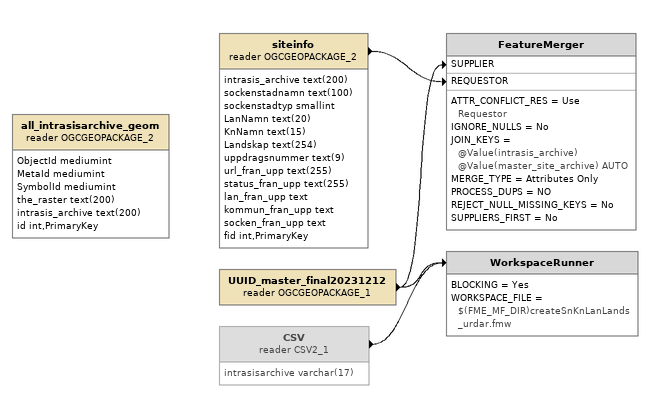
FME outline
all_intrasisarchive_geom (reader OGCGEOPACKAGE_2)
    attributes: ObjectId mediumint, MetaId mediumint, SymbolId mediumint, the_raster text(200), intrasis_archive text(200), id int,PrimaryKey
siteinfo (reader OGCGEOPACKAGE_2)
    attributes: intrasis_archive text(200), sockenstadnamn text(100), sockenstadtyp smallint, LanNamn text(20), KnNamn text(15), Landskap text(254), uppdragsnummer text(9), url_fran_upp text(255), status_fran_upp text(255), lan_fran_upp text, kommun_fran_upp text, socken_fran_upp text, fid int,PrimaryKey
    -> FeatureMerger [REQUESTOR]
UUID_master_final20231212 (reader OGCGEOPACKAGE_1)
    -> WorkspaceRunner
    -> FeatureMerger [SUPPLIER]
FeatureMerger
    ATTR_CONFLICT_RES = Use Requestor
    IGNORE_NULLS = No
    JOIN_KEYS = @Value(intrasis_archive) @Value(master_site_archive) AUTO
    MERGE_TYPE = Attributes Only
    PROCESS_DUPS = NO
    REJECT_NULL_MISSING_KEYS = No
    SUPPLIERS_FIRST = No
CSV (reader CSV2_1) [off]
    attributes: intrasisarchive varchar(17)
    -> WorkspaceRunner
WorkspaceRunner
    BLOCKING = Yes
    WORKSPACE_FILE = $(FME_MF_DIR)createSnKnLanLands_urdar.fmw
